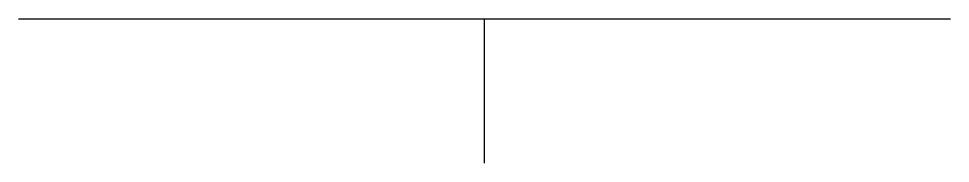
# Model space of a CAD drawing. Extents: x -628 to 628, y -195 to 0.
import ezdxf

# ---------------------------------------------------------------- set-up
doc = ezdxf.new("R2010")
doc.units = 0
doc.layers.get('0').update_dxf_attribs({"linetype": 'CONTINUOUS'})

msp = doc.modelspace()

# ---------------------------------------------------------------- linework, layer by layer
at = {"linetype": 'CONTINUOUS'}
for p, q in [((-628.42, 0), (628.42, 0)), ((0, -194.81), (0, 0))]:
    msp.add_line(p, q, dxfattribs=at)

doc.saveas('drawing.dxf')
